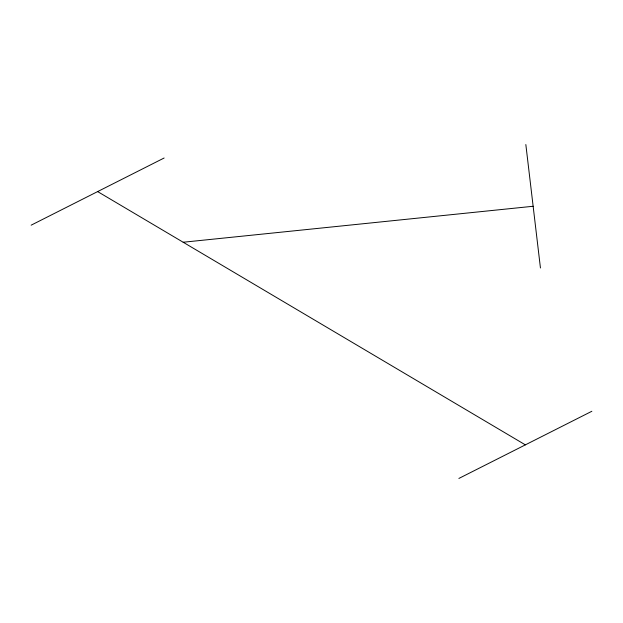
<?xml version="1.0" encoding="UTF-8"?>
<svg xmlns="http://www.w3.org/2000/svg" width="623" height="623" viewBox="0 0 623 623"><rect width="100%" height="100%" fill="white"/><g stroke="black" fill="none" stroke-linecap="round" stroke-linejoin="round"><path stroke-width="0.93" d="M31.15 225.176L164.129 158.001M458.871 478.448L591.85 411.273M183.185 242.238L533.14 206.268M97.64 191.588L525.36 444.861M525.835 144.552L540.445 267.983"/></g></svg>
